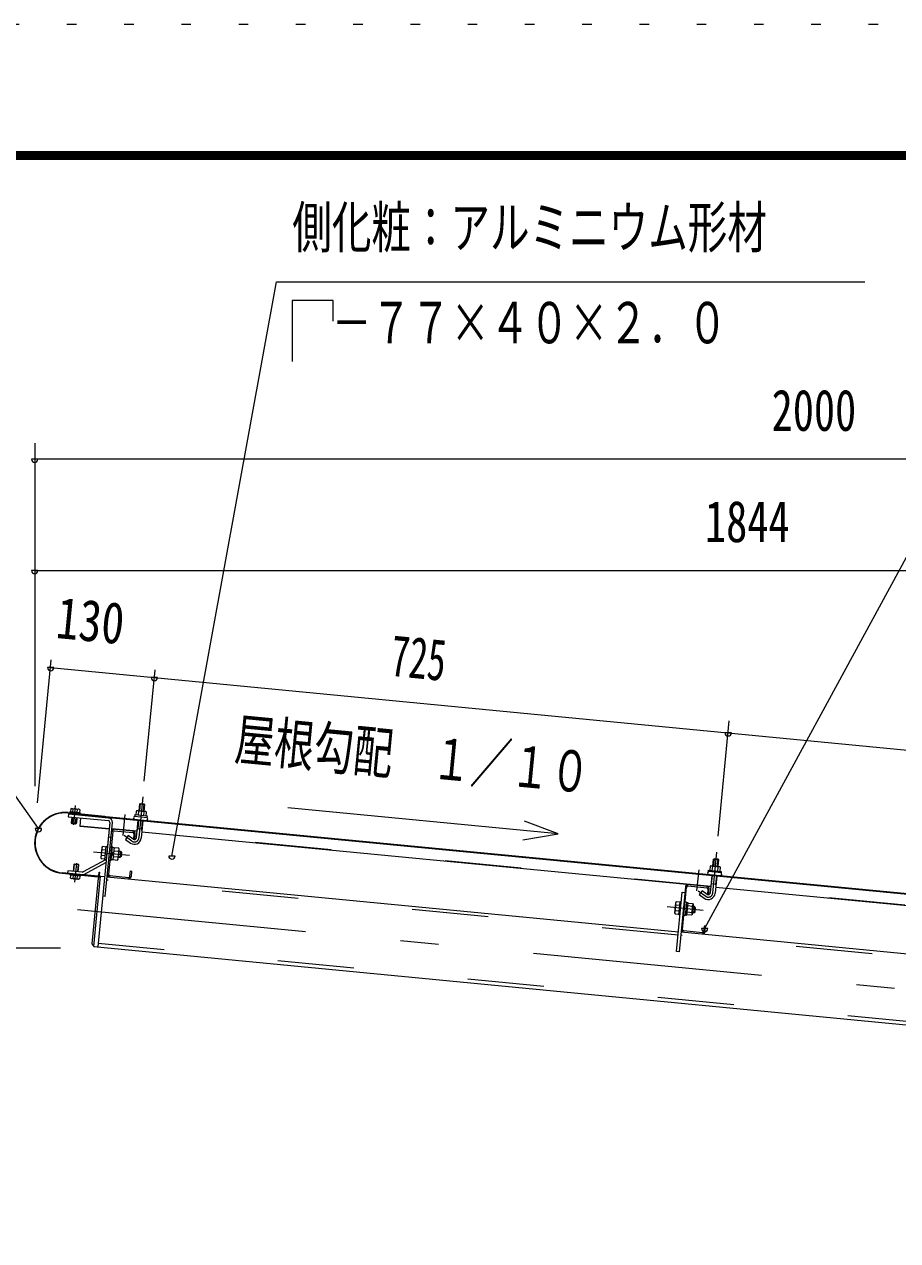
# Model space of a CAD drawing. Units: millimetres, scale not verified. Extents: x -25340 to 25344, y -10500 to 10500.
# Drawn here: x 15490 to 18236, y 6675 to 10500 of the extents above; entities that cross this region are included whole.
import ezdxf
from ezdxf.enums import TextEntityAlignment as Align

# ---------------------------------------------------------------- set-up
doc = ezdxf.new("R2010")
doc.units = ezdxf.units.MM
doc.header["$LTSCALE"] = 60
for name, pattern in [('USER2', [10, 4, -6]), ('USER3', [24, 12, -5, 2, -5]), ('USER4', [3, 0.5, -2.5])]:
    doc.linetypes.add(name, pattern=pattern)
for name, color, linetype, lineweight in [('0-6_2-02BOLD', 7, 'Continuous', 18), ('0-7_2-12HIDDEN', 3, 'USER2', 18), ('0-8_2-22CENTER', 3, 'USER3', 18), ('0-9_2-42THIN', 4, 'Continuous', 18), ('0-A_2-52DIM', 3, 'Continuous', 18), ('0-C_F-F1PAPER', 5, 'Continuous', 18), ('0-D_F-E_J_ADD', 5, 'USER4', 18)]:
    doc.layers.add(name, color=color, linetype=linetype, lineweight=lineweight)
doc.styles.add('ＭＳ ゴシック', font='')
doc.styles.get('ＭＳ ゴシック').set_extended_font_data('MS Gothic')

msp = doc.modelspace()

# ---------------------------------------------------------------- linework, layer by layer
at = {"layer": '0-6_2-02BOLD'}
for p, q in [((15852.82, 8048.23), (15867.75, 8046.8)), ((19550.89, 7641.83), (15627.29, 8019.63)), ((15635.9, 8032.84), (15635.07, 8024.14)), ((15641.12, 8014.65), (15641.47, 8018.26)), ((15642.25, 8023.45), (15643.09, 8032.15)), ((15656.4, 8016.82), (15656.06, 8013.21)), ((15656.63, 8022.08), (15657.46, 8030.78)), ((15668.49, 8012.01), (15668.85, 8015.62)), ((15668.72, 8014.38), (19550.77, 7640.58)), ((15842.61, 7942.23), (15847.9, 7997.13)), ((15848.75, 8012.36), (15849.97, 8025.11)), ((15862.83, 7995.69), (15857.55, 7940.79)), ((15866.13, 8023.56), (15864.91, 8010.81)), ((15638.65, 7988.64), (15653.58, 7987.21)), ((15758.83, 7990.26), (15721.11, 7598.44)), ((15744.43, 7757.19), (15766.79, 7989.49)), ((15758.82, 7990.25), (15747.77, 7875.47)), ((15768.01, 7960.37), (15755.16, 7826.98)), ((15844.43, 7961.05), (15764.79, 7968.71)), ((15772.37, 7963.97), (15831.1, 7958.31)), ((15860.24, 7968.85), (15845.32, 7970.29)), ((17648.58, 7787.32), (15859.36, 7959.61)), ((15754.44, 7944.59), (15762.39, 7943.83)), ((15744.66, 7884.74), (15732.7, 7885.9)), ((15734.5, 7904.57), (15746.45, 7903.42)), ((15764.98, 7887.19), (15770.44, 7891.69)), ((15770.92, 7896.66), (15765.46, 7892.17)), ((15783.99, 7880.96), (15769.54, 7882.35)), ((15771.34, 7901.02), (15785.78, 7899.64)), ((15792.55, 7899.6), (15790.64, 7879.7)), ((15745.42, 7871.94), (15675.34, 7834.38)), ((15679.12, 7827.32), (15746.63, 7863.51)), ((17652.9, 7838.64), (17654.13, 7851.39)), ((17670.29, 7849.83), (17669.06, 7837.08)), ((17671.91, 7873.08), (17669.79, 7851.14)), ((15609.05, 7830.25), (15721.53, 7819.43)), ((15721.65, 7820.67), (15609.17, 7831.5)), ((15643.05, 7822.95), (15642.22, 7814.26)), ((15656.58, 7812.89), (15657.41, 7821.58)), ((15726.7, 7834), (15725.63, 7822.8)), ((15750.41, 7819.4), (17546.61, 7646.45)), ((15758.76, 7822.62), (15817.49, 7816.96)), ((17646.77, 7768.5), (17652.05, 7823.4)), ((17666.98, 7821.97), (17661.7, 7767.06)), ((17558.59, 7770.87), (17566.55, 7770.1)), ((17559.32, 7653.26), (17572.16, 7786.64)), ((17576.53, 7790.24), (17635.25, 7784.58)), ((17664.4, 7795.13), (17649.47, 7796.57)), ((19452.73, 7613.6), (17663.51, 7785.89)), ((15744.43, 7757.19), (15736.46, 7757.96)), ((17538.66, 7730.85), (17550.61, 7729.7)), ((17571.66, 7739.59), (17567.67, 7739.98)), ((17589.94, 7725.91), (17575.49, 7727.3)), ((17576.4, 7736.64), (17590.84, 7735.25)), ((17548.81, 7711.02), (17536.86, 7712.17)), ((17567.75, 7699.04), (17572.72, 7698.56)), ((17569.14, 7713.46), (17574.6, 7717.96)), ((17575.07, 7722.94), (17569.62, 7718.44)), ((17573.69, 7708.62), (17588.14, 7707.24)), ((17596.7, 7725.88), (17594.79, 7705.98)), ((17554.57, 7645.68), (19350.77, 7472.73)), ((17621.65, 7643.24), (17562.92, 7648.89))]:
    msp.add_line(p, q, dxfattribs=at)
for points in [[(15635.9, 8032.84), (15638.19, 8033.89), (15662.59, 8031.56), (15664.64, 8030.1), (15663.82, 8021.4)], [(15850.71, 8026.31), (15852.82, 8048.23), (15854.19, 8049.36), (15866.62, 8048.16), (15867.75, 8046.8), (15865.64, 8024.86)], [(15627.41, 8020.87), (15743.62, 8009.68), (15743.5, 8008.44)], [(15755.1, 8003.67), (15628.68, 8015.84), (15627.91, 8007.88), (15754.33, 7995.71)], [(15655.3, 8005.24), (15653.58, 7987.21), (15650.86, 7984.96), (15640.91, 7985.92), (15638.65, 7988.64), (15640.37, 8006.68)], [(15756.72, 7968.36), (15665.14, 7977.17), (15667.73, 8004.05)], [(15872.99, 8010.03), (15874.21, 8022.78), (15872.17, 8024.23), (15844.18, 8026.93), (15841.89, 8025.89), (15840.66, 8013.15)], [(15832.27, 7937.51), (15816.4, 7948.83), (15807.69, 7936.62), (15823.56, 7925.3)], [(15834.7, 7953.94), (15833.07, 7937.02), (15837.05, 7936.64), (15838.68, 7953.56)], [(15747.35, 7912.76), (15735.4, 7913.92), (15733.38, 7911.08), (15730.36, 7879.73), (15731.8, 7876.56), (15743.76, 7875.41)], [(15747.5, 7872.55), (15743.52, 7872.93), (15747.59, 7915.24), (15751.57, 7914.86)], [(15759.44, 7871.4), (15763.42, 7871.02), (15767.5, 7913.32), (15763.52, 7913.7)], [(15767.33, 7911.58), (15772.31, 7911.1), (15768.57, 7872.28), (15763.59, 7872.75)], [(15768.64, 7873.01), (15783.08, 7871.62), (15785.11, 7874.45), (15788.13, 7905.81), (15786.68, 7908.97), (15772.24, 7910.36)], [(15787.57, 7900.08), (15792.55, 7899.6), (15795.93, 7895.51), (15794.72, 7883.07), (15790.64, 7879.7), (15785.66, 7880.18)], [(15658.99, 7835.11), (15661.01, 7856.4), (15646.09, 7857.82), (15644.05, 7836.55)], [(15646.09, 7857.82), (15648.81, 7860.07), (15658.76, 7859.12), (15661.01, 7856.4)], [(17677.14, 7836.31), (17678.37, 7849.06), (17676.32, 7850.52), (17648.33, 7853.21), (17646.04, 7852.17), (17644.82, 7839.42)], [(17654.86, 7852.58), (17656.98, 7874.51), (17671.91, 7873.08), (17670.78, 7874.44), (17658.34, 7875.64), (17656.98, 7874.51)], [(15672.5, 7833.81), (15626.65, 7838.22), (15625.88, 7830.25), (15671.73, 7825.84)], [(15664.6, 7820.9), (15663.77, 7812.2), (15661.47, 7811.15), (15637.08, 7813.48), (15635.03, 7814.94), (15635.86, 7823.64)], [(15730.01, 7821.37), (15721.83, 7814.62), (15701.92, 7607.82), (15708.66, 7599.64), (19511.57, 7233.46)], [(15708.66, 7599.64), (15730.01, 7821.37), (15742.45, 7820.17)], [(15724.38, 7822.91), (15725.46, 7834.11), (15726.7, 7834)], [(15821.86, 7820.56), (15823.49, 7837.48), (15827.47, 7837.1), (15825.84, 7820.18)], [(17568.18, 7787.02), (17548.58, 7583.47), (17540.62, 7584.23), (17558.59, 7770.87)], [(17636.43, 7763.79), (17620.56, 7775.11), (17611.85, 7762.9), (17627.72, 7751.58)], [(17638.86, 7780.22), (17637.23, 7763.3), (17641.21, 7762.91), (17642.84, 7779.83)], [(17551.51, 7739.04), (17539.55, 7740.19), (17537.53, 7737.36), (17534.51, 7706), (17535.96, 7702.84), (17547.91, 7701.68)], [(17551.65, 7698.82), (17547.67, 7699.21), (17551.75, 7741.51), (17555.73, 7741.13)], [(17571.66, 7739.59), (17567.58, 7697.29), (17563.6, 7697.67)], [(17572.72, 7698.56), (17576.47, 7737.37), (17571.48, 7737.85)], [(17590.84, 7735.25), (17592.28, 7732.08), (17589.26, 7700.73), (17587.24, 7697.89), (17572.8, 7699.29)], [(17589.81, 7706.45), (17594.79, 7705.98), (17598.88, 7709.35), (17600.08, 7721.79), (17596.7, 7725.88), (17591.73, 7726.36)], [(17630, 7646.45), (17631.63, 7663.37), (17627.64, 7663.75), (17626.01, 7646.84)]]:
    msp.add_lwpolyline(points, dxfattribs=at)
for points in [[(15665, 8021.29), (15664.61, 8017.3), (15633.5, 8020.27), (15633.89, 8024.25)], [(15836.92, 8013.5), (15836.53, 8009.53), (15876.35, 8005.69), (15876.73, 8009.67)], [(15666.16, 7824.77), (15665.79, 7820.79), (15634.67, 7823.75), (15635.05, 7827.73)], [(17641.07, 7839.78), (17680.89, 7835.94), (17680.51, 7831.96), (17640.69, 7835.8)]]:
    msp.add_lwpolyline(points, close=True, dxfattribs=at)
for centre, radius, start, end in [((15639.06, 8027.98), 5.79, 46.00594, 84.55217), ((15618.23, 7925.56), 95.75, 84.49997, 264.49997), ((15618.23, 7925.56), 94.5, 84.49997, 264.49997), ((15648.37, 8011.54), 21.27, 64.72084, 104.38129), ((15660.61, 8025.93), 5.79, 84.55217, 123.0836), ((15753.85, 7990.73), 5, 354.49998, 84.49997), ((15753.85, 7990.73), 13, 354.49998, 84.49997), ((15838.54, 8004.31), 5, 84.4998, 264.4998), ((15845.36, 8019.6), 7.19, 50.11574, 110.11574), ((15855.6, 7998.84), 26.87, 66.91203, 102.08795), ((15869.61, 8017.26), 7.19, 58.88425, 118.88425), ((15873.38, 8000.95), 5, 264.50061, 84.50061), ((15771.99, 7959.98), 8, 84.4973, 174.4973), ((15771.99, 7959.98), 4, 84.4973, 174.4973), ((15830.72, 7954.32), 4, 354.5092, 84.50122), ((15830.72, 7954.32), 8, 354.50143, 84.50122), ((15836.08, 7942.85), 21.56, 234.5, 354.5), ((15836.08, 7942.85), 6.57, 234.5, 354.5), ((15737.68, 7880.7), 7.19, 133.77223, 174.49905), ((15757.89, 7892.9), 26.15, 153.47365, 195.52446), ((15740.38, 7908.72), 7.19, 174.49905, 215.22588), ((15778.11, 7876.81), 7.19, 354.49905, 35.22588), ((15760.59, 7892.64), 26.15, 333.47365, 15.52446), ((15780.81, 7904.83), 7.19, 313.77223, 354.49905), ((15743.29, 7875.9), 4.5, 298.20261, 313.75566), ((17649.52, 7845.87), 7.19, 50.11574, 110.11574), ((17659.75, 7825.12), 26.87, 66.91203, 102.08795), ((17673.76, 7843.54), 7.19, 58.88425, 118.88425), ((15639.06, 7819.11), 5.79, 264.55217, 303.0836), ((15651.3, 7833.5), 21.27, 244.72084, 284.38129), ((15660.6, 7817.05), 5.79, 226.00594, 264.55217), ((15672.98, 7838.78), 13, 264.49997, 298.1879), ((15672.98, 7838.78), 5, 264.49997, 298.18448), ((15721.89, 7823.15), 3.75, 264.49997, 354.49997), ((15721.89, 7823.15), 2.5, 264.49997, 354.49997), ((15759.14, 7826.6), 8, 174.4973, 264.48845), ((15759.14, 7826.6), 4, 174.4973, 264.48845), ((15817.88, 7820.94), 8, 264.49953, 354.50208), ((15817.88, 7820.94), 4, 264.49953, 354.5092), ((17642.7, 7830.59), 5, 84.4998, 264.4998), ((17677.54, 7827.23), 5, 264.50061, 84.50061), ((17576.14, 7786.26), 8, 84.4973, 174.4973), ((17576.14, 7786.26), 4, 84.4973, 174.4973), ((17640.23, 7769.13), 21.56, 234.5, 354.5), ((17634.87, 7780.6), 4, 354.5092, 84.50122), ((17634.87, 7780.6), 8, 354.50143, 84.50122), ((17640.23, 7769.13), 6.57, 234.5, 354.5), ((17562.05, 7719.17), 26.15, 153.47365, 195.52446), ((17544.53, 7735), 7.19, 174.49905, 215.22588), ((17584.96, 7731.11), 7.19, 313.77223, 354.49905), ((17541.83, 7706.98), 7.19, 133.77223, 174.49905), ((17564.74, 7718.91), 26.15, 333.47365, 15.52446), ((17582.27, 7703.08), 7.19, 354.49905, 35.22588), ((17563.3, 7652.87), 8, 174.4973, 264.48845), ((17563.3, 7652.87), 4, 174.4973, 264.48845), ((17622.03, 7647.22), 8, 264.49953, 354.50208), ((17622.03, 7647.22), 4, 264.49953, 354.5092)]:
    msp.add_arc(centre, radius, start, end, dxfattribs=at)
at = {"layer": '0-7_2-12HIDDEN'}
for p, q in [((15756.84, 7969.6), (15665.26, 7978.42)), ((15844.55, 7962.29), (15764.91, 7969.95)), ((17648.7, 7788.57), (15859.48, 7960.85)), ((17545.6, 7636), (15749.41, 7808.95)), ((19452.85, 7614.85), (17663.63, 7787.13)), ((19349.75, 7462.27), (17553.57, 7635.23)), ((19512.58, 7243.91), (15722.11, 7608.89))]:
    msp.add_line(p, q, dxfattribs=at)
at = {"layer": '0-8_2-22CENTER'}
for p, q in [((15645.59, 7982.7), (15651.41, 8043.16)), ((15862.48, 8070.31), (15850.08, 7941.51)), ((15800.54, 7948.69), (15806.91, 8014.89)), ((15827.92, 7931.41), (15804, 7948.46)), ((15706.98, 7897.8), (15820.21, 7886.89)), ((17654.23, 7767.78), (17666.63, 7896.58)), ((15654.08, 7862.33), (15648.26, 7801.88)), ((17604.69, 7774.97), (17611.06, 7841.16)), ((17608.16, 7774.74), (17632.07, 7757.68)), ((15657.12, 7716.49), (19522.24, 7344.33)), ((17624.36, 7713.17), (17511.14, 7724.08))]:
    msp.add_line(p, q, dxfattribs=at)
for centre in [(15836.08, 7942.85), (17640.23, 7769.13)]:
    msp.add_arc(centre, 14.06, 234.5, 354.5, dxfattribs=at)
at = {"layer": '0-9_2-42THIN'}
for p, q in [((15854.19, 8049.36), (15851.95, 8026.19)), ((15864.4, 8024.98), (15866.63, 8048.16)), ((15642.36, 8006.49), (15640.46, 7986.46)), ((15643.47, 8018.07), (15643.12, 8014.45)), ((15651.4, 7985.41), (15653.31, 8005.43)), ((15654.07, 8013.4), (15654.42, 8017.01)), ((15849.14, 7997.01), (15846.56, 7970.17)), ((15846.56, 7970.17), (15844.87, 7965.64)), ((15785.9, 7882.67), (15793.37, 7881.95)), ((15794.8, 7896.88), (15787.33, 7897.6)), ((15646.05, 7836.35), (15648.26, 7859.63)), ((15659.21, 7858.58), (15657, 7835.3)), ((17658.34, 7875.64), (17656.11, 7852.46)), ((17668.55, 7851.26), (17670.78, 7874.44)), ((17590.05, 7708.94), (17597.52, 7708.22)), ((17598.95, 7723.15), (17591.49, 7723.87))]:
    msp.add_line(p, q, dxfattribs=at)
for points in [[(15859.8, 7964.2), (15859, 7968.97), (15861.58, 7995.81)], [(17649.03, 7791.92), (17650.72, 7796.44), (17653.3, 7823.28)], [(17665.74, 7822.09), (17663.16, 7795.25), (17663.95, 7790.48)]]:
    msp.add_lwpolyline(points, dxfattribs=at)
at = {"layer": '0-A_2-52DIM'}
for p, q in [((18732.55, 9689.93), (17628.67, 7656.37)), ((16461.33, 9566.98), (16461.33, 9631.37)), ((15522.55, 9182.47), (15522.55, 8103.74)), ((15532.55, 9132.46), (15512.55, 9132.46)), ((20522.55, 9132.46), (15522.55, 9132.46)), ((15532.55, 8782.47), (15512.55, 8782.47)), ((15522.55, 8782.47), (20522.55, 8782.47)), ((15531.7, 8051.99), (15574.92, 8500.9)), ((15582.63, 8477.09), (15562.63, 8477.09)), ((15572.63, 8477.09), (19506.93, 8098.25)), ((15867.27, 8120.08), (15900.91, 8469.51)), ((15908.62, 8445.7), (15888.62, 8445.7)), ((17671.43, 7946.36), (17706.37, 8309.3)), ((17712.78, 8271.97), (17692.78, 8271.97)), ((17168.29, 7954.21), (16318.72, 8036.01)), ((15544.5, 7970.46), (15524.5, 7970.46)), ((15964, 7884.25), (15944, 7884.25)), ((17638.67, 7656.37), (17618.67, 7656.37)), ((15604.18, 7594.92), (14045.05, 7594.92))]:
    msp.add_line(p, q, dxfattribs=at)
for points in [[(15954, 7884.25), (16282.55, 9689.93), (18132.55, 9689.93)], [(16461.33, 9631.37), (16332.55, 9631.37), (16332.55, 9439.93)], [(15534.5, 7970.46), (14882.55, 8894.93), (12282.55, 8894.93)], [(17057.34, 7935.64), (17168.29, 7954.21), (17062.92, 7993.61)]]:
    msp.add_lwpolyline(points, dxfattribs=at)
for centre in [(15522.55, 9132.46), (15522.55, 8782.47), (15572.63, 8477.09), (15898.62, 8445.7), (17702.78, 8271.97), (15534.5, 7970.46), (15954, 7884.25), (17628.67, 7656.37)]:
    msp.add_arc(centre, 10, 180, 0, dxfattribs=at)
at = {"layer": '0-C_F-F1PAPER'}
for points in [[(24843.96, -10000), (-3856.04, -10000), (-3856.04, 10100), (24843.96, 10100)], [(24841.46, -9997.5), (24841.46, 10097.5), (-3853.54, 10097.5), (-3853.54, -9997.5)], [(24838.96, -9995), (24838.96, 10095), (-3851.04, 10095), (-3851.04, -9995)], [(24836.46, -9992.5), (-3848.54, -9992.5), (-3848.54, 10092.5), (24836.46, 10092.5)], [(24833.96, -9990), (24833.96, 10090), (-3846.04, 10090), (-3846.04, -9990)], [(24831.46, -9987.5), (-3843.54, -9987.5), (-3843.54, 10087.5), (24831.46, 10087.5)], [(24828.96, -9985), (24828.96, 10085), (-3841.04, 10085), (-3841.04, -9985)], [(24826.46, -9982.5), (-3838.54, -9982.5), (-3838.54, 10082.5), (24826.46, 10082.5)], [(24823.96, -9980), (-3836.04, -9980), (-3836.04, 10080), (24823.96, 10080)], [(24821.46, -9977.5), (-3833.54, -9977.5), (-3833.54, 10077.5), (24821.46, 10077.5)], [(24818.96, -9975), (24818.96, 10075), (-3831.04, 10075), (-3831.04, -9975)]]:
    msp.add_lwpolyline(points, close=True, dxfattribs=at)
at = {"layer": '0-D_F-E_J_ADD'}
msp.add_lwpolyline([(25343.96, -10500), (-4356.04, -10500), (-4356.04, 10500), (25343.96, 10500)], close=True, dxfattribs=at)

# ---------------------------------------------------------------- texts
at = {"layer": '0-A_2-52DIM', "color": 7, "style": 'ＭＳ ゴシック'}
for s, width, p in [('側化粧：アルミニウム形材', 0.7, (16332.55, 9757.7)), ('\u3000－７７×４０×２．０', 0.7, (16332.55, 9457.69)), ('2000', 0.75, (17839.52, 9182.46)), ('1844', 0.75, (17630, 8832.46))]:
    msp.add_text(s, height=130.2, dxfattribs=dict(at, width=width)).set_placement(p, align=Align.BOTTOM_LEFT)
for s, width, p in [('130', 0.8, (15582.28, 8531.67)), ('725', 0.65, (16633.46, 8412.61)), ('屋根勾配\u3000１／１０', 0.7, (16144.18, 8149.91))]:
    msp.add_text(s, height=130.2, rotation=354.5, dxfattribs=dict(at, width=width)).set_placement(p, align=Align.BOTTOM_LEFT)

doc.saveas('drawing.dxf')
